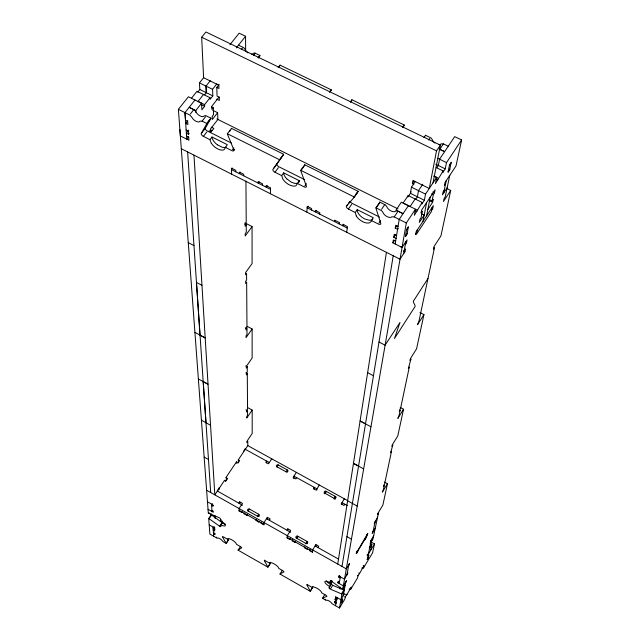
<?xml version="1.0" encoding="UTF-8"?>
<svg xmlns="http://www.w3.org/2000/svg" width="640" height="640" viewBox="0 0 640 640"><rect width="100%" height="100%" fill="white"/><g stroke="black" fill="none" stroke-linecap="round" stroke-linejoin="round"><path stroke-width="0.96" d="M259.296 521.432L258.88 522.08L256.112 520.52L256.12 519.92M341.208 602.912C343.896 599.648 342.272 596.472 341.208 602.912L342.36 600.952M257.384 516.624L258.648 514.232L249.424 509.048A1.216 1.128 -1.8 0 0 247.76 509.432A1.216 1.128 -1.8 0 0 248.16 510.976L257.392 516.168A1.216 1.128 -0.7 0 0 259.064 515.784A1.216 1.128 -0.7 0 0 258.648 514.232L258.624 516.656M258.88 522.08L258.888 521.48M262.528 185.296L262.544 183.808L258.184 181.616L258.176 183.104L259.16 181.768M269.296 520.208L270.128 518.912L267.352 517.352L264 522.544L263.952 524.936L261.184 523.376L261.616 522.136M270.432 193.752L270.552 187.848L266.184 185.648L266.16 187.128L267.248 185.648M266.544 462.992L266.584 461.04L265.768 462.288L268.496 463.792L271.76 458.816L271.744 459.472M267.304 519.168L267.352 517.352M287.28 471.896L287.384 469.976L278.264 464.944A1.192 1.096 1.9 0 0 276.632 465.312A1.192 1.096 1.9 0 0 277.048 466.816L286.168 471.848A1.192 1.096 2.9 0 0 287.808 471.48A1.192 1.096 2.9 0 0 287.384 469.976L286.168 471.848M290.344 538.92L289.936 539.568L287.136 538L287.28 535.64L290.6 530.408L287.8 528.84L286.968 530.144M306.872 212.16L307.224 206.336L311.664 208.576L311.568 210.032M287.688 530.624L287.8 528.84M289.728 532.312L289.768 531.712M293.784 478.688L293.944 476.144L316.944 488.832L316.816 490.088M289.936 539.568L290.384 538.328M295.472 541.808L295.064 542.456L292.264 540.88L292.72 539.64M295.064 542.456L295.104 541.88M319.696 214.136L319.808 212.68L315.36 210.44L315.256 211.896L316.328 210.384M297.624 537.36L297.72 536.184A1.224 1.144 4.7 0 0 296.048 536.576A1.224 1.144 4.7 0 0 296.48 538.152L305.864 543.424A1.224 1.152 6.2 0 0 307.536 543.032A1.224 1.152 6.2 0 0 307.096 541.456L297.72 536.184L296.48 538.152M307.632 548.648L307.224 549.312L304.416 547.728L304.464 547.152M305.824 543.864L307.096 541.456L306.872 543.784M307.224 549.312L307.688 548.072M313.992 489.192L314.176 487.304L313.376 488.568L316.144 490.104L319.352 485.04L319.288 485.672M312.792 551.56L312.384 552.216L309.568 550.632L310.04 549.392M368.8 555.408L367.24 559.576L368.8 555.408L367.72 557.16M312.384 552.216L312.632 549.912L315.912 544.624L318.744 546.216L317.92 547.536M346.752 232.296L347.368 226.576L342.88 224.312L342.728 225.752L343.792 224.224M405.408 236.184L405.992 236.096L407.16 233.848L408.344 226.728L406.568 229.664L405.408 236.184L407.296 233.336M315.72 546.376L315.912 544.624M211.344 143.344L209.928 139.648L211.976 137L227.28 144.656L224.032 149.712A9.112 4.536 38.7 0 1 211.352 143.352M324.736 493.8L324.808 493.176A1.2 1.112 7.5 0 1 324.368 491.648A1.2 1.112 7.5 0 1 326.008 491.272L335.28 496.384A1.208 1.112 8.7 0 1 335.728 497.912A1.208 1.112 8.7 0 1 334.088 498.296L324.808 493.176L326.008 491.272L325.84 492.672M334 498.912L335.28 496.384L335.032 498.24A1.2 1.112 8.7 0 1 335.592 498.928M324.848 594.432A1.528 0.464 32 0 0 324.776 594.544L322.496 598.296L325.28 599.88A1.536 0.456 31.9 0 0 326.568 600.264A3.064 0.912 31.9 0 1 329.16 601.032A3.064 0.912 31.9 0 1 331.552 603.104A1.536 0.456 31.8 0 0 332.752 604.144L339.52 608L341.928 594.096A1.576 0.488 31.8 0 0 341.536 593.896L330.368 589.136A1.568 0.48 31.9 0 1 329.096 587.848L330.488 584.376L331.032 580.712L329.856 582.648A5.536 1.704 31.9 0 0 324.816 581.768A5.536 1.704 31.9 0 0 329.32 586.296M329.856 582.648L330.088 581.064A1.592 0.496 31.9 0 1 331.544 581.312L342.368 589.064A1.592 0.496 31.8 0 0 342.76 589.304L345.104 585.416M341.72 504.504L341.992 502.656L347.328 505.6M331.864 581.088L331.424 584.008A1.568 0.488 31.9 0 0 332.696 585.296L343.856 590.032A1.576 0.488 31.7 0 1 344.248 590.232L341.928 594.096M344.28 499.448L344.376 498.832L341.2 503.936L343.992 505.48L344.792 504.2M448.072 171.856L448.16 172.272L449.704 169.68L451.208 162.232L449.504 165.048L448.072 171.856L449.856 169.16M337.736 564.04L386.424 252.344M336.296 602.824L335.92 603.456L334.592 602.696L335.128 601.08M336.992 599.464L336.416 600.416L335.08 599.656L335.624 598.024M337.12 597.864L336.736 598.504L335.392 597.744L335.552 596.736L340.944 599.8L344.184 593.688L343.416 594.968M345.52 583.04L346.496 580.672L343.352 585.888L337.816 582.752L337.992 581.696L339.376 582.48M340.528 577.264L340.128 577.92L338.728 577.128L339.304 575.384M405.296 244.664L406.536 242.792L407.048 239.92L402.064 247.456L392.864 242.824L393.328 239.944L395.632 241.104M396.072 238.448L393.76 237.288L394.232 234.368L396.552 235.536M398.2 228.448L397.56 229.4L395.224 228.232L395.704 225.248L398.056 226.424M335.544 605.736L336.896 597.504M339.2 583.536L340.304 576.832M342.016 566.448L393.216 255.768M395.16 243.984L399.208 219.4L408.392 205.704M339.992 588.984L340.296 587.144M407.904 197.056L408.168 195.528L415.16 198.984L410.112 206.528L403.12 203.024L408.168 195.528M408.408 196.312L410.408 193.328L411.472 187.168L415.224 181.6M410.696 193.232L410.96 191.72M413.92 184.296L412.376 183.536L412.912 180.432L429.288 188.464L436.512 150.84L440.368 145.112L205.936 32L201.68 37.24L203.6 77.72L218.84 85.192L218.944 88.504L216.768 87.44L219.088 84.496M342.76 589.304L406.312 222.944L415.448 209.232L414.352 215.304L422.16 202.472L415.144 199.008M343.24 595.976L345.712 581.976M346.896 575.256L348.736 564.848M403.72 253.608L405.8 241.8M348.536 565.976L349.544 563.512L346.304 568.864L206.616 490.248M181.312 148.728L400.024 259.208L404.944 251.744L405.44 248.936L404.208 250.8M346.112 594.136L346.776 594.512L345.272 597.024L344.912 598.992L339.52 608M345.688 594.448L346.68 595.008L346.776 594.512M349.904 588.448L350.896 589.008L351.272 587.008L346.68 595.008M422.16 202.472L421.872 203.992L424.368 200.248L425.52 194.112L436.712 177.328L434.08 176.048M357.184 550.888L356.752 553.184L358.456 549.968M417.312 229.912L416.512 234.192L431.296 211.76L432.152 207.432M422.984 221.328L426.552 202.704M426.592 215.864L430.232 197.16M433.016 182.872L440.368 145.112M439.568 159.2L438.312 165.496L436.848 167.68M365.064 539.04L364.952 539.624L366.528 537.016L366.992 534.672M358.792 572.976L359.456 573.352L357.976 575.824L357.568 577.864L350.896 589.008M436.712 177.328L435.48 183.528L443.128 170.96L436.176 167.584M429.464 199.864L432.016 201.128L433.296 194.664L434.512 192.832L435.112 189.808L421.624 210.128L421.064 213.104L422.296 211.248L421.088 217.64L419.864 219.496L419.32 222.408L424.184 215.048L421.632 213.776M427.816 209.552L432.64 202.264L433.224 199.304L432.016 201.128M359.456 573.352L359.352 573.864L363.88 565.96L363.224 565.592M443.128 170.96L442.808 172.512L445.24 168.864L446.52 162.608L461.616 139.96L454.688 136.64L439.544 159.224M362.472 567.472L363.464 568.024L363.88 565.96M299.368 180.728L295.928 185.768A9.16 4.688 36.8 0 1 282.92 179.248L281.688 175.6L283.68 172.88L299.368 180.728A9.144 4.696 36.8 0 1 298.904 182.192M366.936 555.008L367.6 555.376L368.568 553.064M368.344 554.144L371.456 539.24M372.944 532.088L375.256 521.016M443.656 193.008L446.232 180.68M370.568 550.44L371.864 544.288A1.552 0.536 31.5 0 0 371.472 544.104L370.08 543.544M449.768 175.328L445.216 196.888L444.064 198.64L443.464 201.504L450.728 190.448L446.632 188.44M370.52 541.664L374.504 543.88L372.584 552.8L363.464 568.024M384.536 482.112L387.48 483.712L382.856 505.144L377.888 513.352L377.624 514.576L378.416 513.28L372.952 539.136L370.688 542.896A1.568 0.544 31.5 0 1 370.304 542.656M400.24 407.472L403.544 409.224L397.784 435.952L392.288 444.872L391.968 446.392L392.832 444.984L390.656 452.648L391.52 451.248L384.624 483.896L383.8 485.248L383.52 486.592L384.328 485.264L383.44 489.488L382.344 492.152L387.48 483.712M419.912 312.552L423.944 314.616L416.56 348.872L410.424 358.616L410.016 360.56L410.984 359.016L408.352 368.528L409.312 367L400.592 408.288L399.68 409.752L399.328 411.44L400.224 410L399.104 415.296L397.848 418.408L403.544 409.224M450.728 190.448L440.912 235.936L433.968 246.64L433.432 249.2L434.528 247.512L419.024 320.936L417.56 324.664L423.944 314.616M461.616 139.96L456.024 165.88L445.048 182.472L444.424 185.456L445.608 183.672M356.296 216.048L355.28 212.472L357.216 209.672L373.304 217.728L371.096 221.48L369.648 222.744A9.24 4.824 34.7 0 1 356.312 216.056M210.144 119.432L206.672 123.88L201.128 133.696A2.608 1.288 39 0 0 203.384 136.368L209.928 139.648M201.816 132.816L205.24 128.424L210.832 118.544A2.648 1.344 39.4 0 0 210.904 118.128L205.6 115.56L204.224 115.864A5.28 2.664 39.6 0 1 200.184 115.976A5.28 2.664 39.6 0 1 195.92 111.736L194.448 110.016L189.168 107.32L195.776 110.568L195.888 112.528M258.608 57.832L259.768 55.848A2.576 1.432 40.2 0 0 259.864 55.408L254.656 52.968L253.248 53.344A5.144 2.848 40.5 0 1 251.672 54.208M341.536 593.896L343.472 590.68M369.608 547.216L371.472 544.104M371.864 544.288L369.616 548.024A1.552 0.528 31.5 0 0 369.232 547.832M367.6 555.376L374.504 543.88M341.584 600.792L342.72 598.888M367.24 559.448L368.344 557.608M347.088 574.168L347.888 572.848L344.512 579.208L338.904 576.04M373.184 530.92L372.176 533.36L375.248 528.264M335.392 597.744L335.776 597.104M335.08 599.656L335.464 599.016M373.728 535.456L370.456 541.624L371.216 540.368M342.76 588.408L343.152 587.76M343.936 586.464L344.32 585.816M370.776 541.872L372.192 539.52M334.592 602.696L335.536 601.12M336.968 598.784L336.584 599.416L335.24 598.656M338.728 577.128L339.72 575.488M325.28 599.88L325.656 599.256M337.816 582.752L338.8 581.128M377.6 517.136L374.224 523.504L375 522.216M356.968 552.032L356.168 553.352L367.784 533.352L366.76 535.84M356.856 552.616L366.64 536.44M331.544 581.312L331.936 580.664M329.096 587.848L331.032 584.648M330.76 588.496L332.696 585.296M351.456 539.192L346.928 536.672M357.2 506.08L347.616 500.792M307.352 584.368L306.968 585A1.536 0.464 32.2 0 1 308.344 585.24L312.32 587.504L312.896 586.56M310.624 590.536L312.536 587.424A1.52 0.456 32.2 0 1 312.576 587.592L310.288 591.328L279.992 574.056A1.512 0.448 32.6 0 1 280.048 573.944L283.952 571.896A1.528 0.456 32.6 0 0 282.672 570.624L278.736 568.384A5.344 1.608 32.7 0 0 274.232 563.944A5.344 1.608 32.7 0 0 269.584 563.176L265.664 560.944A1.52 0.456 32.8 0 0 264.352 560.728L264.744 560.112M363.648 468.88L353.448 463.36L358.568 466.08M309.568 550.632L309.976 549.976M335.032 498.24L335.824 496.976M304.416 547.728L304.824 547.072M334.744 499.176L335.736 497.592M370.952 426.792L360.08 420.96L365.528 423.848M279.992 574.056L282.304 570.36A1.512 0.456 32.6 0 1 282.368 570.248M292.264 540.88L292.672 540.232M287.136 538L287.552 537.344M269.584 563.176L270.168 562.248M268.296 566.4L270.232 563.336A1.512 0.456 32.8 0 1 270.28 563.52L267.952 567.192L238.096 550.168A1.504 0.448 33.2 0 1 238.144 550.048L241.672 547.816A1.512 0.456 33.2 0 0 240.368 546.544L236.496 544.336A5.296 1.584 33.3 0 0 231.912 539.864A5.296 1.584 33.3 0 0 227.472 539.2L223.616 537A1.512 0.448 33.4 0 0 222.36 536.816L226.176 543.224A1.496 0.44 33.4 0 1 226.24 543.408L228.6 539.792A1.496 0.448 33.4 0 0 228.544 539.608L226.568 542.624M373.432 375.736L367.632 372.64M427.992 278.48L414.44 299.56C410.856 302.728 417.608 304.928 414.056 308.096L394.456 338.52L400.008 322.448L385.104 345.2L379 342.016M296.696 477.656L295.888 478.92L293.136 477.4L296.376 472.384M261.184 523.376L261.6 522.736M256.112 520.52L256.536 519.88M238.096 550.168L240.456 546.536A1.504 0.448 33.2 0 1 240.504 546.416M247.344 514.704L246.92 515.344L244.168 513.792L244.584 513.152M248.16 510.976L249.424 509.048L249.432 509.656M277.048 466.816L278.264 464.944M238.856 503.104L239.696 501.824L242.456 503.368L239.072 508.512L239.128 510.952L241.872 512.504L242.296 511.864M416.792 232.76L415.576 234.592L416.112 231.744L433.352 205.608L432.776 208.512L431.584 210.32M222.344 522.72A1.536 0.472 33.5 0 1 222.104 522.592L211.536 515.048A1.528 0.472 33.7 0 0 211.16 514.816L208.712 518.488L209.872 534.072L216.352 537.776L216.752 537.168M447.16 187.704L442.488 194.784L443.096 191.856L444.272 190.08M239.128 510.952L239.552 510.312M214.072 529.112L213.272 530.32L214.552 531.048L214.88 529.336M208.712 518.488A1.536 0.464 33.7 0 1 209.088 518.72L219.672 526.272A1.536 0.464 33.5 0 0 220.944 526.448L220.856 524.752A5.408 1.648 33.5 0 0 225.344 525.352A5.408 1.648 33.5 0 0 220.64 520.744L221.248 519.808M213.904 533.104L213.504 533.704L214.776 534.432L215.176 533.832M221.36 522.824L222.408 521.232M219.672 526.272L221.696 523.208M220.856 524.752L222.072 522.904L221.984 521.12M214.136 526.68L213.128 528.192L214.416 528.928L214.816 528.32M214.416 528.928L214.744 527.2M209.496 518.112L211.536 515.048M392.864 242.824L394.528 240.32M406.488 230.048L408.384 227.192M449.408 165.448L451.208 162.744M415.872 199.04L417.392 196.768L418.496 190.624L422.776 184.248M212.624 503.728L211.576 505.288L212.912 506.048L213.336 505.416M191.48 98.224L196.984 91.312L210.032 97.712L204.56 104.664L204.632 106.296L201.888 109.784L201.56 103.24L188.408 96.76L178.384 109.328L208.312 513.12A1.552 0.472 33.7 0 0 208.688 513.312L209.104 512.688M393.76 237.288L395.44 234.776M243.672 451.12L245.328 448.656L245.336 449.312M238.328 461.776L238.288 459.832L247.808 445.624L247.784 441.4L246.952 442.632L246.936 441.288L252.192 433.472L252.176 410.056L247.96 407.76M225.248 481.312L226.352 479.664L226.248 477.112L236.608 461.664L236.648 463.392M395.224 228.232L396.92 225.696M403.056 213.656L397.376 210.904L395.696 211.096A5.376 2.888 34.3 0 1 390.952 210.92A5.376 2.888 34.3 0 1 386.832 206.688L385.464 204.984L379.832 202.112L375.944 207.8L381.584 210.688L382.968 212.392A5.392 2.872 34.3 0 0 387.096 216.624A5.392 2.872 34.3 0 0 391.84 216.816L394.224 216.912L397.44 212.136M440.352 148.384L443.392 143.872L448.264 146.224M412.376 183.536L413.976 181.16M252.176 410.056L246.744 418.072L246.736 416.624L247.592 415.352L247.56 410.736L245.856 409.808M378.952 223.072L380.544 220.72M381.544 209.32L384.776 204.568M428.728 139.984L429.744 138.488M247.56 410.736L246.696 412.008L246.68 410.544L247.552 409.264L247.296 373.608L245.808 372.808M204.168 457.112L208.488 459.496M423.976 137.496L425.512 135.256L431.024 137.992L432.328 139.704A5.232 3.08 34.4 0 0 434.92 143.112M376.632 207.336L379.872 202.6A2.704 1.448 34.6 0 1 379.832 202.112M245.728 365.968L247.24 366.776L246.312 368.112L246.304 366.456L252.136 358.008L252.128 328.96L247.424 326.464M210.528 425.28L201.448 420.224M247.296 373.608L246.384 374.936L246.376 373.304L247.272 372L247.24 366.776M206 422.728L203.176 381.592L208.024 384.2L198.368 378.952M346.92 205.448L347.568 204.52M348.544 203.128L349.616 201.576M355.28 212.472L348.408 209.032A2.64 1.376 35.2 0 1 346.272 206.384L354.096 197.376A2.688 1.424 35.3 0 0 354.24 196.984L358.168 191.336L304.712 164.768L300.704 170.296A2.688 1.4 36.7 0 0 300.776 170.792L306.488 186.464A2.624 1.352 36.4 0 1 304.144 186.856L297.392 183.472M402.632 127.392L404.28 125.024L351.88 99.76L350.304 101.944M354.096 197.376L357.368 192.672M402.88 127.216L404.112 125.44A2.608 1.528 35.6 0 0 404.28 125.024M348.408 209.032L351.64 204.376M339.64 222.952L339 223.872L339.144 222.424L334.672 220.168L334.536 221.616L335.176 220.704M252.128 328.96L246.056 337.632L246.048 335.832L247.008 334.456L246.968 328.688L245.376 327.848M246.312 328.04L247.432 326.448M246.968 328.688L246.008 330.048L245.992 328.216L246.968 326.832L246.648 282.024L245.624 283.464L245.608 281.4L246.624 279.976L246.576 273.368L245.536 274.816L245.52 272.712L252.088 263.552L252.072 226.568L245 222.912M282.816 155.584L272.784 169.584A2.616 1.336 37.2 0 0 274.984 172.248L281.688 175.6M273.456 168.68L283.488 154.672A2.664 1.384 37.5 0 0 283.6 154.264L231.496 128.36L227.36 133.736A2.672 1.352 38.7 0 0 227.464 134.248L233.992 150.16A2.608 1.312 38.3 0 1 231.824 150.624L225.24 147.32M330.144 91.488L331.048 90.208A2.592 1.48 38.1 0 0 331.176 89.784L280.064 65.144L278.112 67.688M308.28 206.192L307.136 207.8L347.208 228.008M194.936 332.376L205.184 337.904L200.064 335.128M304.808 185.936L306.448 183.656M301.44 169.872L304.232 166.032M350.664 102.016L351.296 101.152M252.072 226.568L245.208 235.984L245.192 233.672L246.28 232.176L246.224 224.784L244.688 224M201.936 285.304L196.456 282.416L200.032 335.168M246.224 224.784L245.144 226.264L245.128 223.904L246.224 222.4L245.936 181.112M274.984 172.248L278.312 167.72M279.44 160.16A2.664 1.376 37.4 0 0 279.552 159.752L283.6 154.264M329.472 92.088L331.176 89.784M329.776 91.936L331.048 90.208M240.504 172.16L239.4 173.632L239.376 172.136L243.704 174.312L243.72 175.816M232.672 168.08L231.488 169.648L270.52 189.328M232.504 149.728L233.856 147.952M233.992 150.16L234.672 149.264M229.536 131.552L230.224 130.656M278.84 67.36L279.496 66.512M203.384 136.376L206.808 131.968M206.672 123.88A2.656 1.336 39.3 0 0 206.744 123.456L210.904 118.128M258.112 57.648L259.864 55.408M258.128 57.944L259.768 55.848M212.872 110.344L217.632 112.704L212.328 119.512L212.2 116.368L213.536 114.664L213.264 107.784L211.656 106.984M178.384 109.328L189.608 114.92L191.744 117.04A5.296 2.648 39.5 0 0 196.016 121.272A5.296 2.648 39.5 0 0 200.056 121.184L202.08 121.136L205.552 116.696M253.648 55.304L255.296 53.2M213.264 107.784L211.92 109.496L211.792 106.296L219.144 96.912M188.76 130.136L186.36 133.184L188.52 134.264L189.2 133.392M188.584 136.856L186.768 139.168L184.968 112.608L194.984 99.984M216.84 83.888L212.56 89.304L212.824 95.896L210.096 99.352L210.032 97.712M198 101.456L203.512 94.496M204.664 94.784L206.32 92.688L206.016 86.088L210.304 80.68M190.304 114.032L193.8 109.616M241.312 49.544L242.408 48.144M195.776 110.568L201.56 103.24M187.776 120.768L185.704 123.4L187.872 124.488L187.664 121.28L185.48 120.192M236.32 47.904L245.552 36.272L239.12 33.184L229.904 44.744M197.624 92.264L199.808 89.512L199.464 82.896L203.768 77.512M403.064 126.672L404.112 125.44M356.032 194.024L358.024 191.736A2.68 1.432 35.4 0 0 358.168 191.336M443.392 143.872L441.008 143.888A5.232 3.08 34.4 0 1 439.024 144.608M439.048 149.024L444.624 151.648L439.44 149.104M208.688 513.312L219.192 517.68A1.552 0.48 33.6 0 1 220.544 519.008L220.64 520.744M238.528 45.12L243.712 47.696L245.112 49.416A5.144 2.848 40.5 0 0 247.904 52.856M201.68 37.24L436.512 150.84M437.824 158.352L446.52 162.608M435.736 164.216L445.24 168.864M433.888 176.176L438.24 178.304M436.2 179L437.936 179.848M432.792 191.992L434.512 192.832M431.576 193.816L433.296 194.664M199.464 82.896L212.56 89.304M411.472 187.168L425.52 194.112M429.24 200.592L432.64 202.264M199.808 89.512L212.824 95.896M410.408 193.328L424.368 200.248M216.688 99.168L219.336 100.472L219.232 97.24L217.08 96.176L216.768 87.44M198.024 101.424L204.56 104.664M417.144 210.008L401.336 202.208L396 210.112L403.08 213.632M201.376 104.68L204.632 106.296M415.112 210.648L416.864 211.52M216.88 118.944L398 208.92M202.08 121.136L206.744 123.456M227.36 133.736L279.552 159.752M300.704 170.296L354.24 196.984M394.224 216.912L406.312 222.944M211.232 127.136L213.832 128.432L211.184 131.848L209.072 130.792M210.28 129.656L211.856 130.448L210.536 132.144L210.408 129.072L217.872 119.472L217.632 112.704M231.448 143.064L207.496 131.096A2.6 1.296 39.1 0 1 205.24 128.416M304.568 179.6L278.976 166.816A2.616 1.344 37.3 0 1 276.792 164.152M379.504 217.056L352.28 203.448A2.632 1.384 35.2 0 1 350.256 201.44M371.384 220.544L378.312 224.016A2.648 1.392 34.3 0 0 380.848 223.696L375.984 208.288A2.712 1.44 34.5 0 1 375.944 207.8M186.152 130.032L188.312 131.112L188.52 134.264M405.392 242.216L406.536 242.792M400.68 246.76L402.064 247.456M186.56 136.056L188.704 137.128L188.912 140.24L180.36 135.944L179.88 129.424M403.248 250.888L404.944 251.744M188.264 242.632L193.984 245.608M247.696 445.56L347.68 500.648M245.224 449.248L269.312 462.544M238.288 459.832L239.64 460.584L237.976 463.072L236.256 462.112M225.904 477.544L227.64 478.512L225.952 481.032L224.584 480.272L214.816 494.856L193.976 155.12M361.752 568.048L362.408 568.416M348.632 564.248L349.344 564.648M217.256 490.968L242.48 505.216M266.512 518.648L290.48 532.192M315.096 545.944L338.608 559.16M357.312 575.448L357.976 575.824M239.112 510.344L263.968 524.344M287.176 537.408L312.448 551.64M207.48 501.816L212.832 504.84L212.912 506.048M211.92 510.36L213.248 511.112L213.32 512.288L208.032 509.296M349.112 589.128L349.776 589.504M343.328 594.32L344 594.696M344.608 596.648L345.272 597.024M209.184 524.88L214.344 527.808M213.2 529.216L214.48 529.944M227.936 539.408L228.6 539.792M213.424 532.616L214.704 533.344L214.776 534.432M334.744 601.712L336.08 602.472M226.24 543.408L223.552 541.872A1.496 0.448 33.4 0 1 222.328 540.832A2.992 0.888 33.4 0 0 219.888 538.744A2.992 0.888 33.4 0 0 217.528 538.096A1.496 0.44 33.5 0 1 216.352 537.776M217.44 144.856L222.144 147.208A9.096 4.544 38.7 0 0 225.904 147.144M286.752 178.824L291.296 182.136L293.712 183.088A9.144 4.696 36.8 0 0 297.72 183.12M264.352 560.728L267.904 567.016A1.512 0.448 32.8 0 1 267.952 567.192M306.968 585L310.248 591.16A1.528 0.456 32.2 0 1 310.288 591.328M211.064 513.44L211.2 515.344M187.632 151.92L210.712 492.544M211.496 504.088L212 511.536M213.056 527.08L213.672 536.248M184.968 112.608L185.432 119.384M214.976 515.656L215.16 518.504M217.376 491.032L219.04 487.864L219.128 489.544M206 86.112L206.296 92.712M231.592 174.128L231.456 168.144L235.776 170.32L235.8 171.816M239.696 501.824L239.736 503.68M241.864 511.896L241.872 512.504M241.608 504.656L241.616 505.272M244.16 513.184L244.168 513.792M246.912 514.736L246.92 515.344M245.552 36.272L245.648 51.096M248.08 510.952A1.208 1.128 -1.9 0 1 248.52 510.752M258.632 516.048A1.208 1.128 -0.8 0 1 258.968 516.336M296.216 538.016A1.216 1.144 4.7 0 1 297.152 537.8M306.928 543.208A1.224 1.152 6.2 0 1 307.272 543.496M276.856 466.944A1.192 1.088 1.9 0 1 277.288 466.752M324.152 493.52A1.2 1.104 7.5 0 1 325.36 493M322.496 598.296A1.528 0.456 32 0 1 322.568 598.184L326.864 596.328A1.544 0.464 32 0 0 325.6 595.072L321.608 592.8A5.392 1.624 32.1 0 0 317.184 588.384A5.392 1.624 32.1 0 0 312.32 587.504M225.416 524.168A5.4 1.656 33.5 0 1 222.072 522.904M330.488 584.376A5.528 1.712 31.9 0 1 326.288 580.808M286.76 178.832A9.144 4.696 36.8 0 1 283.696 172.896M231.592 128.872A2.664 1.36 38.7 0 1 231.496 128.36M217.448 144.856A9.096 4.544 38.7 0 1 211.984 137.008M372.696 219.136A9.24 4.84 34.7 0 1 369.432 220.264L364.6 218.888L362.16 217.392A9.24 4.84 34.7 0 1 357.208 209.664M304.784 165.264A2.68 1.408 36.8 0 1 304.712 164.768M280.144 65.664A2.592 1.456 39.5 0 1 280.064 65.144M425.528 135.76A2.632 1.552 34.7 0 1 425.512 135.256M351.904 100.144A2.608 1.504 37.3 0 1 351.88 99.76"/></g></svg>
